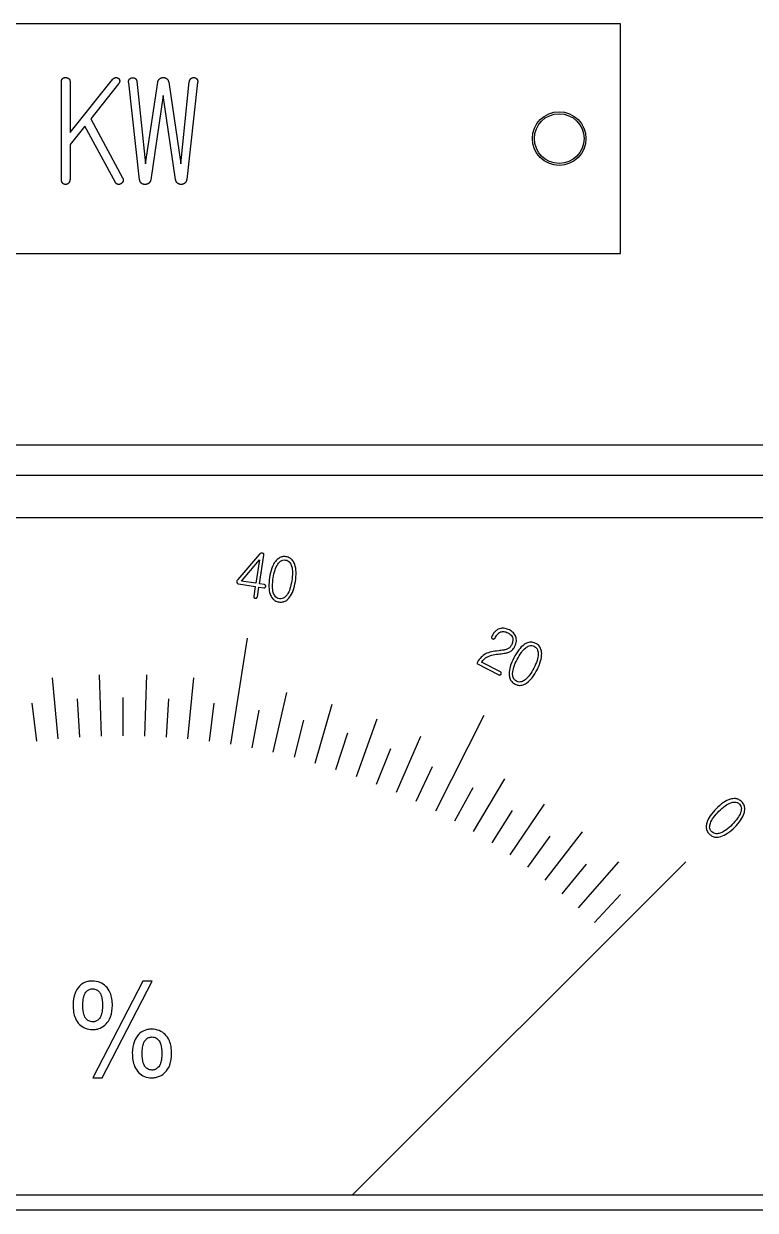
# Model space of a CAD drawing. Extents: x 109308 to 114204, y 60901 to 64142.
# Drawn here: x 111950.6 to 111998.5, y 62865.4 to 62942.9 of the extents above; entities that cross this region are included whole.
import ezdxf

# ---------------------------------------------------------------- set-up
doc = ezdxf.new("R2010")
doc.units = 0
doc.header["$LTSCALE"] = 10
doc.header["$MEASUREMENT"] = 0
doc.layers.get('0').update_dxf_attribs({"linetype": 'CONTINUOUS'})
doc.layers.add('가시적인_것_ISO_', color=3, linetype='CONTINUOUS')

# ---------------------------------------------------------------- blocks, each defined once
blk = doc.blocks.new('44Q1XC')
at = {"layer": '가시적인_것_ISO_'}
for p, q in [((17011.431, 5856.091), (16946.431, 5856.091)), ((17011.431, 5841.091), (17011.431, 5856.091)), ((16974.898, 5845.929), (16974.898, 5852.313)), ((16975.46, 5848.994), (16978.244, 5852.449)), ((16975.46, 5852.313), (16975.46, 5848.994)), ((16978.625, 5852.158), (16976.811, 5849.883)), ((16980.012, 5845.902), (16979.296, 5852.222)), ((16979.831, 5852.331), (16980.393, 5846.945)), ((16980.393, 5846.945), (16981.191, 5852.276)), ((16981.916, 5852.276), (16982.705, 5846.945)), ((16982.705, 5846.945), (16983.258, 5852.294)), ((16983.802, 5852.258), (16983.086, 5845.92)), ((16981.554, 5851.415), (16980.738, 5845.902)), ((16982.361, 5845.92), (16981.554, 5851.415)), ((16976.811, 5849.883), (16978.897, 5846.029)), ((16976.431, 5849.411), (16975.46, 5848.205)), ((16978.425, 5845.73), (16976.431, 5849.411)), ((16975.46, 5848.205), (16975.46, 5845.947)), ((16946.431, 5841.091), (17011.431, 5841.091)), ((16924.931, 5828.591), (17032.931, 5828.591)), ((17030.931, 5826.591), (16926.931, 5826.591)), ((16932.181, 5823.841), (17025.681, 5823.841)), ((16987.853, 5821.443), (16986.431, 5819.795)), ((16986.659, 5819.692), (16987.842, 5821.075)), ((16987.842, 5821.075), (16987.599, 5819.543)), ((16987.837, 5819.506), (16988.132, 5821.371)), ((16986.468, 5819.506), (16987.566, 5819.332)), ((16987.599, 5819.543), (16986.659, 5819.692)), ((16988.163, 5819.454), (16987.837, 5819.506)), ((16987.566, 5819.332), (16987.466, 5818.703)), ((16987.704, 5818.665), (16987.804, 5819.295)), ((16987.804, 5819.295), (16988.118, 5819.245)), ((16985.97, 5809.037), (16987.066, 5815.951)), ((17003.48, 5815.141), (17003.331, 5815.121)), ((17003.432, 5814.917), (17003.559, 5814.935)), ((17002.038, 5814.306), (17003.493, 5813.565)), ((17003.593, 5813.753), (17002.35, 5814.387)), ((16974.696, 5809.392), (16974.32, 5813.374)), ((16977.517, 5809.569), (16977.392, 5813.567)), ((16980.344, 5809.569), (16980.47, 5813.567)), ((16983.166, 5809.392), (16983.542, 5813.374)), ((16976.105, 5809.502), (16975.948, 5811.998)), ((16978.931, 5809.591), (16978.931, 5812.091)), ((16981.756, 5809.502), (16981.913, 5811.998)), ((16988.747, 5808.508), (16989.62, 5812.411)), ((16973.291, 5809.236), (16972.978, 5811.717)), ((16984.571, 5809.236), (16984.884, 5811.717)), ((16987.363, 5808.794), (16987.832, 5811.25)), ((16991.486, 5807.804), (16992.601, 5811.646)), ((16990.122, 5808.178), (16990.744, 5810.599)), ((16994.174, 5806.931), (16995.529, 5810.694)), ((16999.36, 5804.687), (17002.538, 5810.924)), ((16992.837, 5807.389), (16993.609, 5809.766)), ((16996.803, 5805.89), (16998.391, 5809.561)), ((16995.497, 5806.431), (16996.417, 5808.756)), ((16998.091, 5805.308), (16999.155, 5807.571)), ((17001.838, 5803.325), (17003.874, 5806.768)), ((17000.61, 5804.025), (17001.814, 5806.216)), ((17004.225, 5801.81), (17006.473, 5805.118)), ((17003.043, 5802.586), (17004.383, 5804.697)), ((17006.512, 5800.148), (17008.963, 5803.309)), ((17005.381, 5800.997), (17006.851, 5803.02)), ((16993.931, 5779.591), (17015.7, 5801.361)), ((17007.615, 5799.264), (17009.209, 5801.191)), ((17008.69, 5798.346), (17011.335, 5801.347)), ((17009.736, 5797.395), (17011.447, 5799.217)), ((16980.221, 5793.564), (16976.943, 5787.244)), ((16977.555, 5787.244), (16980.821, 5793.564)), ((16980.821, 5793.564), (16980.221, 5793.564)), ((16976.943, 5787.244), (16977.555, 5787.244)), ((16929.681, 5779.591), (17028.181, 5779.591)), ((17032.931, 5778.591), (16924.931, 5778.591))]:
    blk.add_line(p, q, dxfattribs=at)
for radius in [1.75, 1.621]:
    blk.add_circle((17007.431, 5848.591), radius, dxfattribs=at)
for points in [[(16974.898, 5852.313), (16974.898, 5852.449), (16974.98, 5852.521)], [(16974.98, 5852.521), (16975.061, 5852.585), (16975.179, 5852.576)], [(16975.179, 5852.576), (16975.288, 5852.576), (16975.37, 5852.512)], [(16975.37, 5852.512), (16975.46, 5852.44), (16975.46, 5852.313)], [(16978.244, 5852.449), (16978.317, 5852.557), (16978.435, 5852.576)], [(16978.435, 5852.576), (16978.534, 5852.594), (16978.616, 5852.53)], [(16978.616, 5852.53), (16978.697, 5852.476), (16978.707, 5852.376)], [(16978.707, 5852.376), (16978.716, 5852.267), (16978.625, 5852.158)], [(16979.296, 5852.222), (16979.269, 5852.376), (16979.341, 5852.467)], [(16979.341, 5852.467), (16979.414, 5852.557), (16979.523, 5852.566)], [(16979.523, 5852.566), (16979.631, 5852.576), (16979.713, 5852.521)], [(16979.713, 5852.521), (16979.813, 5852.458), (16979.831, 5852.331)], [(16981.191, 5852.276), (16981.273, 5852.576), (16981.554, 5852.576)], [(16981.554, 5852.576), (16981.835, 5852.576), (16981.916, 5852.276)], [(16983.258, 5852.294), (16983.277, 5852.44), (16983.376, 5852.521)], [(16983.376, 5852.521), (16983.458, 5852.585), (16983.576, 5852.576)], [(16983.576, 5852.576), (16983.685, 5852.566), (16983.748, 5852.485)], [(16983.748, 5852.485), (16983.821, 5852.394), (16983.802, 5852.258)], [(16974.98, 5845.675), (16974.898, 5845.775), (16974.898, 5845.929)], [(16975.46, 5845.947), (16975.46, 5845.784), (16975.37, 5845.684)], [(16978.897, 5846.029), (16978.96, 5845.911), (16978.924, 5845.793)], [(16980.13, 5845.666), (16980.021, 5845.757), (16980.012, 5845.902)], [(16980.738, 5845.902), (16980.71, 5845.757), (16980.602, 5845.666)], [(16982.488, 5845.675), (16982.379, 5845.766), (16982.361, 5845.92)], [(16983.086, 5845.92), (16983.068, 5845.766), (16982.959, 5845.675)], [(16975.179, 5845.594), (16975.061, 5845.594), (16974.98, 5845.675)], [(16975.37, 5845.684), (16975.288, 5845.594), (16975.179, 5845.594)], [(16978.589, 5845.603), (16978.48, 5845.621), (16978.425, 5845.73)], [(16978.788, 5845.639), (16978.688, 5845.576), (16978.589, 5845.603)], [(16978.924, 5845.793), (16978.888, 5845.693), (16978.788, 5845.639)], [(16980.366, 5845.594), (16980.23, 5845.594), (16980.13, 5845.666)], [(16980.602, 5845.666), (16980.502, 5845.594), (16980.366, 5845.594)], [(16982.723, 5845.594), (16982.587, 5845.594), (16982.488, 5845.675)], [(16982.959, 5845.675), (16982.859, 5845.594), (16982.723, 5845.594)]]:
    blk.add_open_spline(points, degree=2, dxfattribs=at)
for points, knots in [([(16988.046, 5821.519), (16988.026, 5821.523), (16988.006, 5821.524), (16987.966, 5821.518), (16987.947, 5821.512), (16987.9, 5821.489), (16987.874, 5821.467), (16987.853, 5821.443)], [-0.02186172, -0.02186172, -0.02186172, -0.02186172, -0.01579376, -0.01579376, -0.00980737, -0.00980737, 0, 0, 0, 0]), ([(16988.132, 5821.371), (16988.136, 5821.393), (16988.137, 5821.417), (16988.13, 5821.451), (16988.125, 5821.462), (16988.112, 5821.483), (16988.103, 5821.492), (16988.079, 5821.509), (16988.062, 5821.515), (16988.046, 5821.519)], [-0.01929036, -0.01929036, -0.01929036, -0.01929036, -0.01261695, -0.01261695, -0.00888265, -0.00888265, -0.00512792, -0.00512792, 0, 0, 0, 0]), ([(16989.581, 5821.276), (16989.501, 5821.288), (16989.421, 5821.289), (16989.264, 5821.262), (16989.193, 5821.235), (16989.031, 5821.139), (16988.951, 5821.06), (16988.884, 5820.973)], [-0.08068744, -0.08068744, -0.08068744, -0.08068744, -0.0564576, -0.0564576, -0.03310081, -0.03310081, 0, 0, 0, 0]), ([(16989.042, 5820.802), (16989.091, 5820.873), (16989.15, 5820.94), (16989.268, 5821.022), (16989.318, 5821.045), (16989.43, 5821.073), (16989.489, 5821.074), (16989.548, 5821.064)], [-0.06062977, -0.06062977, -0.06062977, -0.06062977, -0.03469408, -0.03469408, -0.01781987, -0.01781987, 0, 0, 0, 0]), ([(16989.548, 5821.064), (16989.602, 5821.056), (16989.654, 5821.038), (16989.749, 5820.982), (16989.79, 5820.945), (16989.88, 5820.831), (16989.918, 5820.745), (16989.944, 5820.659)], [-0.06015213, -0.06015213, -0.06015213, -0.06015213, -0.04359102, -0.04359102, -0.02696915, -0.02696915, 0, 0, 0, 0]), ([(16990.147, 5820.773), (16990.116, 5820.86), (16990.075, 5820.943), (16989.97, 5821.084), (16989.91, 5821.14), (16989.76, 5821.232), (16989.672, 5821.261), (16989.581, 5821.276)], [-0.08043735, -0.08043735, -0.08043735, -0.08043735, -0.05283354, -0.05283354, -0.02780895, -0.02780895, 0, 0, 0, 0]), ([(16988.884, 5820.973), (16988.783, 5820.842), (16988.709, 5820.69), (16988.582, 5820.343), (16988.535, 5820.134), (16988.502, 5819.932)], [-0.1107241, -0.1107241, -0.1107241, -0.1107241, -0.0614603, -0.0614603, 0, 0, 0, 0]), ([(16988.74, 5819.894), (16988.768, 5820.07), (16988.807, 5820.253), (16988.907, 5820.553), (16988.965, 5820.688), (16989.042, 5820.802)], [-0.0950204, -0.0950204, -0.0950204, -0.0950204, -0.04148092, -0.04148092, 0, 0, 0, 0]), ([(16989.944, 5820.659), (16989.983, 5820.526), (16989.997, 5820.381), (16990, 5820.064), (16989.981, 5819.878), (16989.953, 5819.702)], [-0.09489707, -0.09489707, -0.09489707, -0.09489707, -0.0534092, -0.0534092, 0, 0, 0, 0]), ([(16990.191, 5819.664), (16990.223, 5819.867), (16990.243, 5820.08), (16990.228, 5820.449), (16990.203, 5820.618), (16990.147, 5820.773)], [-0.1110915, -0.1110915, -0.1110915, -0.1110915, -0.0494916, -0.0494916, 0, 0, 0, 0]), ([(16986.431, 5819.795), (16986.405, 5819.766), (16986.383, 5819.733), (16986.362, 5819.671), (16986.358, 5819.645), (16986.36, 5819.618)], [-0.01975943, -0.01975943, -0.01975943, -0.01975943, -0.00812245, -0.00812245, 0, 0, 0, 0]), ([(16986.36, 5819.618), (16986.361, 5819.605), (16986.363, 5819.593), (16986.371, 5819.57), (16986.376, 5819.56), (16986.391, 5819.54), (16986.402, 5819.532), (16986.43, 5819.515), (16986.449, 5819.509), (16986.468, 5819.506)], [-0.01704388, -0.01704388, -0.01704388, -0.01704388, -0.01329201, -0.01329201, -0.0099076, -0.0099076, -0.00575754, -0.00575754, 0, 0, 0, 0]), ([(16988.502, 5819.932), (16988.471, 5819.73), (16988.451, 5819.518), (16988.465, 5819.15), (16988.489, 5818.982), (16988.544, 5818.827)], [-0.1105947, -0.1105947, -0.1105947, -0.1105947, -0.0492863, -0.0492863, 0, 0, 0, 0]), ([(16988.747, 5818.941), (16988.709, 5819.073), (16988.696, 5819.218), (16988.693, 5819.533), (16988.713, 5819.719), (16988.74, 5819.894)], [-0.09442381, -0.09442381, -0.09442381, -0.09442381, -0.0531236, -0.0531236, 0, 0, 0, 0]), ([(16989.953, 5819.702), (16989.926, 5819.527), (16989.886, 5819.345), (16989.786, 5819.045), (16989.727, 5818.912), (16989.649, 5818.798)], [-0.09482066, -0.09482066, -0.09482066, -0.09482066, -0.04153437, -0.04153437, 0, 0, 0, 0]), ([(16989.807, 5818.627), (16989.908, 5818.757), (16989.984, 5818.909), (16990.112, 5819.255), (16990.159, 5819.463), (16990.191, 5819.664)], [-0.1105512, -0.1105512, -0.1105512, -0.1105512, -0.0612203, -0.0612203, 0, 0, 0, 0]), ([(16987.466, 5818.703), (16987.464, 5818.692), (16987.463, 5818.682), (16987.464, 5818.662), (16987.466, 5818.652), (16987.472, 5818.631), (16987.478, 5818.619), (16987.486, 5818.609)], [-0.009959436, -0.009959436, -0.009959436, -0.009959436, -0.006784449, -0.006784449, -0.003926692, -0.003926692, 0, 0, 0, 0]), ([(16988.118, 5819.245), (16988.128, 5819.243), (16988.138, 5819.243), (16988.156, 5819.244), (16988.165, 5819.245), (16988.186, 5819.251), (16988.198, 5819.258), (16988.208, 5819.266)], [-0.009596596, -0.009596596, -0.009596596, -0.009596596, -0.006684484, -0.006684484, -0.004011496, -0.004011496, 0, 0, 0, 0]), ([(16988.235, 5819.411), (16988.231, 5819.417), (16988.226, 5819.422), (16988.216, 5819.432), (16988.21, 5819.436), (16988.192, 5819.447), (16988.178, 5819.452), (16988.163, 5819.454)], [-0.008653121, -0.008653121, -0.008653121, -0.008653121, -0.006504744, -0.006504744, -0.004407813, -0.004407813, 0, 0, 0, 0]), ([(16988.208, 5819.266), (16988.22, 5819.274), (16988.229, 5819.284), (16988.244, 5819.308), (16988.248, 5819.32), (16988.25, 5819.334)], [-0.008324264, -0.008324264, -0.008324264, -0.008324264, -0.004134577, -0.004134577, 0, 0, 0, 0]), ([(16988.25, 5819.334), (16988.253, 5819.348), (16988.253, 5819.361), (16988.247, 5819.388), (16988.242, 5819.4), (16988.235, 5819.411)], [-0.008125215, -0.008125215, -0.008125215, -0.008125215, -0.004029561, -0.004029561, 0, 0, 0, 0]), ([(16988.544, 5818.827), (16988.574, 5818.741), (16988.615, 5818.658), (16988.72, 5818.518), (16988.781, 5818.461), (16988.932, 5818.368), (16989.021, 5818.339), (16989.113, 5818.324)], [-0.08079674, -0.08079674, -0.08079674, -0.08079674, -0.05338063, -0.05338063, -0.02816882, -0.02816882, 0, 0, 0, 0]), ([(16989.147, 5818.535), (16989.09, 5818.544), (16989.036, 5818.562), (16988.938, 5818.62), (16988.896, 5818.658), (16988.807, 5818.773), (16988.771, 5818.857), (16988.747, 5818.941)], [-0.0606517, -0.0606517, -0.0606517, -0.0606517, -0.04343053, -0.04343053, -0.02630267, -0.02630267, 0, 0, 0, 0]), ([(16989.649, 5818.798), (16989.6, 5818.726), (16989.541, 5818.658), (16989.424, 5818.577), (16989.375, 5818.554), (16989.263, 5818.527), (16989.205, 5818.526), (16989.147, 5818.535)], [-0.06036726, -0.06036726, -0.06036726, -0.06036726, -0.03433895, -0.03433895, -0.01769854, -0.01769854, 0, 0, 0, 0]), ([(16987.486, 5818.609), (16987.496, 5818.597), (16987.508, 5818.588), (16987.535, 5818.572), (16987.55, 5818.568), (16987.566, 5818.565)], [-0.009395579, -0.009395579, -0.009395579, -0.009395579, -0.004783298, -0.004783298, 0, 0, 0, 0]), ([(16987.566, 5818.565), (16987.581, 5818.563), (16987.596, 5818.563), (16987.625, 5818.569), (16987.639, 5818.575), (16987.652, 5818.583)], [-0.009024594, -0.009024594, -0.009024594, -0.009024594, -0.004516006, -0.004516006, 0, 0, 0, 0]), ([(16987.652, 5818.583), (16987.659, 5818.588), (16987.666, 5818.593), (16987.678, 5818.605), (16987.683, 5818.612), (16987.696, 5818.633), (16987.701, 5818.649), (16987.704, 5818.665)], [-0.01012194, -0.01012194, -0.01012194, -0.01012194, -0.00749821, -0.00749821, -0.00496238, -0.00496238, 0, 0, 0, 0]), ([(16989.113, 5818.324), (16989.192, 5818.311), (16989.272, 5818.31), (16989.427, 5818.338), (16989.498, 5818.365), (16989.66, 5818.461), (16989.739, 5818.54), (16989.807, 5818.627)], [-0.08032187, -0.08032187, -0.08032187, -0.08032187, -0.05634387, -0.05634387, -0.03316511, -0.03316511, 0, 0, 0, 0]), ([(17003.62, 5816.596), (17003.559, 5816.585), (17003.501, 5816.567), (17003.389, 5816.512), (17003.337, 5816.477), (17003.18, 5816.342), (17003.096, 5816.219), (17003.03, 5816.09)], [-0.08056846, -0.08056846, -0.08056846, -0.08056846, -0.06213296, -0.06213296, -0.04328926, -0.04328926, 0, 0, 0, 0]), ([(17003.533, 5816.331), (17003.573, 5816.355), (17003.615, 5816.373), (17003.708, 5816.394), (17003.755, 5816.397), (17003.897, 5816.385), (17003.99, 5816.351), (17004.075, 5816.308)], [-0.05677666, -0.05677666, -0.05677666, -0.05677666, -0.04275319, -0.04275319, -0.02847665, -0.02847665, 0, 0, 0, 0]), ([(17004.175, 5816.497), (17004.085, 5816.542), (17003.99, 5816.578), (17003.801, 5816.612), (17003.71, 5816.613), (17003.62, 5816.596)], [-0.05776275, -0.05776275, -0.05776275, -0.05776275, -0.02753326, -0.02753326, 0, 0, 0, 0]), ([(17004.596, 5816.047), (17004.579, 5816.094), (17004.558, 5816.14), (17004.505, 5816.226), (17004.474, 5816.266), (17004.364, 5816.383), (17004.273, 5816.447), (17004.175, 5816.497)], [-0.0633519, -0.0633519, -0.0633519, -0.0633519, -0.04822752, -0.04822752, -0.03303465, -0.03303465, 0, 0, 0, 0]), ([(17003.03, 5816.09), (17003.021, 5816.071), (17003.013, 5816.05), (17003.009, 5816.013), (17003.01, 5815.996), (17003.014, 5815.981)], [-0.01137214, -0.01137214, -0.01137214, -0.01137214, -0.00492721, -0.00492721, 0, 0, 0, 0]), ([(17003.014, 5815.981), (17003.017, 5815.973), (17003.02, 5815.967), (17003.028, 5815.954), (17003.033, 5815.948), (17003.05, 5815.932), (17003.063, 5815.924), (17003.078, 5815.918)], [-0.009284191, -0.009284191, -0.009284191, -0.009284191, -0.006995377, -0.006995377, -0.00475364, -0.00475364, 0, 0, 0, 0]), ([(17003.078, 5815.918), (17003.091, 5815.911), (17003.105, 5815.906), (17003.135, 5815.903), (17003.15, 5815.904), (17003.165, 5815.908)], [-0.009024594, -0.009024594, -0.009024594, -0.009024594, -0.004516006, -0.004516006, 0, 0, 0, 0]), ([(17003.165, 5815.908), (17003.181, 5815.914), (17003.197, 5815.922), (17003.223, 5815.944), (17003.232, 5815.956), (17003.24, 5815.97)], [-0.01011994, -0.01011994, -0.01011994, -0.01011994, -0.0047856, -0.0047856, 0, 0, 0, 0]), ([(17003.24, 5815.97), (17003.281, 5816.051), (17003.33, 5816.132), (17003.429, 5816.251), (17003.478, 5816.297), (17003.533, 5816.331)], [-0.04656548, -0.04656548, -0.04656548, -0.04656548, -0.01940636, -0.01940636, 0, 0, 0, 0]), ([(17004.075, 5816.308), (17004.128, 5816.281), (17004.18, 5816.248), (17004.266, 5816.176), (17004.302, 5816.137), (17004.362, 5816.043), (17004.383, 5815.99), (17004.393, 5815.932)], [-0.05143391, -0.05143391, -0.05143391, -0.05143391, -0.03343493, -0.03343493, -0.01764685, -0.01764685, 0, 0, 0, 0]), ([(17004.393, 5815.932), (17004.406, 5815.865), (17004.403, 5815.797), (17004.373, 5815.651), (17004.342, 5815.573), (17004.305, 5815.502)], [-0.04462012, -0.04462012, -0.04462012, -0.04462012, -0.02422086, -0.02422086, 0, 0, 0, 0]), ([(17004.518, 5815.389), (17004.549, 5815.451), (17004.576, 5815.515), (17004.614, 5815.642), (17004.626, 5815.704), (17004.638, 5815.863), (17004.626, 5815.956), (17004.596, 5816.047)], [-0.06850983, -0.06850983, -0.06850983, -0.06850983, -0.0476735, -0.0476735, -0.02872584, -0.02872584, 0, 0, 0, 0]), ([(17005.903, 5815.616), (17005.831, 5815.653), (17005.755, 5815.679), (17005.598, 5815.701), (17005.521, 5815.697), (17005.337, 5815.656), (17005.237, 5815.606), (17005.146, 5815.544)], [-0.08068744, -0.08068744, -0.08068744, -0.08068744, -0.0564576, -0.0564576, -0.03310081, -0.03310081, 0, 0, 0, 0]), ([(17006.286, 5814.963), (17006.283, 5815.055), (17006.27, 5815.148), (17006.213, 5815.314), (17006.174, 5815.386), (17006.059, 5815.52), (17005.986, 5815.574), (17005.903, 5815.616)], [-0.08043735, -0.08043735, -0.08043735, -0.08043735, -0.05283354, -0.05283354, -0.02780895, -0.02780895, 0, 0, 0, 0]), ([(17002.541, 5814.882), (17002.434, 5814.816), (17002.34, 5814.735), (17002.169, 5814.539), (17002.097, 5814.426), (17002.038, 5814.306)], [-0.07796477, -0.07796477, -0.07796477, -0.07796477, -0.04018212, -0.04018212, 0, 0, 0, 0]), ([(17003.331, 5815.121), (17003.183, 5815.106), (17003.034, 5815.08), (17002.769, 5814.999), (17002.65, 5814.95), (17002.541, 5814.882)], [-0.08290363, -0.08290363, -0.08290363, -0.08290363, -0.0383486, -0.0383486, 0, 0, 0, 0]), ([(17002.707, 5814.728), (17002.8, 5814.779), (17002.908, 5814.816), (17003.145, 5814.878), (17003.292, 5814.901), (17003.432, 5814.917)], [-0.07358499, -0.07358499, -0.07358499, -0.07358499, -0.04203091, -0.04203091, 0, 0, 0, 0]), ([(17004.002, 5815.233), (17003.95, 5815.212), (17003.874, 5815.196), (17003.703, 5815.166), (17003.584, 5815.152), (17003.48, 5815.141)], [-0.0517155, -0.0517155, -0.0517155, -0.0517155, -0.0312284, -0.0312284, 0, 0, 0, 0]), ([(17003.559, 5814.935), (17003.673, 5814.949), (17003.803, 5814.966), (17003.995, 5815.002), (17004.08, 5815.02), (17004.142, 5815.044)], [-0.04897858, -0.04897858, -0.04897858, -0.04897858, -0.019873, -0.019873, 0, 0, 0, 0]), ([(17004.305, 5815.502), (17004.273, 5815.439), (17004.232, 5815.382), (17004.127, 5815.29), (17004.068, 5815.256), (17004.002, 5815.233)], [-0.04196155, -0.04196155, -0.04196155, -0.04196155, -0.02081915, -0.02081915, 0, 0, 0, 0]), ([(17004.142, 5815.044), (17004.223, 5815.075), (17004.296, 5815.119), (17004.426, 5815.238), (17004.478, 5815.309), (17004.518, 5815.389)], [-0.05275939, -0.05275939, -0.05275939, -0.05275939, -0.02667522, -0.02667522, 0, 0, 0, 0]), ([(17005.146, 5815.544), (17005.011, 5815.451), (17004.892, 5815.329), (17004.664, 5815.038), (17004.555, 5814.854), (17004.462, 5814.671)], [-0.1107241, -0.1107241, -0.1107241, -0.1107241, -0.0614603, -0.0614603, 0, 0, 0, 0]), ([(17004.677, 5814.562), (17004.757, 5814.721), (17004.851, 5814.883), (17005.039, 5815.138), (17005.135, 5815.248), (17005.244, 5815.333)], [-0.0950204, -0.0950204, -0.0950204, -0.0950204, -0.04148092, -0.04148092, 0, 0, 0, 0]), ([(17005.244, 5815.333), (17005.313, 5815.385), (17005.39, 5815.43), (17005.527, 5815.472), (17005.582, 5815.479), (17005.697, 5815.47), (17005.753, 5815.453), (17005.806, 5815.426)], [-0.06062977, -0.06062977, -0.06062977, -0.06062977, -0.03469408, -0.03469408, -0.01781987, -0.01781987, 0, 0, 0, 0]), ([(17006.058, 5814.918), (17006.054, 5814.78), (17006.022, 5814.637), (17005.928, 5814.335), (17005.852, 5814.163), (17005.771, 5814.004)], [-0.09489707, -0.09489707, -0.09489707, -0.09489707, -0.0534092, -0.0534092, 0, 0, 0, 0]), ([(17005.806, 5815.426), (17005.855, 5815.401), (17005.899, 5815.368), (17005.972, 5815.285), (17006, 5815.238), (17006.05, 5815.101), (17006.06, 5815.008), (17006.058, 5814.918)], [-0.06015213, -0.06015213, -0.06015213, -0.06015213, -0.04359102, -0.04359102, -0.02696915, -0.02696915, 0, 0, 0, 0]), ([(17005.986, 5813.895), (17006.079, 5814.078), (17006.163, 5814.275), (17006.263, 5814.631), (17006.291, 5814.799), (17006.286, 5814.963)], [-0.1110915, -0.1110915, -0.1110915, -0.1110915, -0.0494916, -0.0494916, 0, 0, 0, 0]), ([(17002.35, 5814.387), (17002.401, 5814.46), (17002.458, 5814.53), (17002.578, 5814.645), (17002.639, 5814.692), (17002.707, 5814.728)], [-0.04977675, -0.04977675, -0.04977675, -0.04977675, -0.02312525, -0.02312525, 0, 0, 0, 0]), ([(17004.462, 5814.671), (17004.369, 5814.49), (17004.285, 5814.294), (17004.185, 5813.94), (17004.156, 5813.773), (17004.16, 5813.608)], [-0.1105947, -0.1105947, -0.1105947, -0.1105947, -0.0492863, -0.0492863, 0, 0, 0, 0]), ([(17004.388, 5813.653), (17004.393, 5813.791), (17004.425, 5813.933), (17004.521, 5814.234), (17004.596, 5814.404), (17004.677, 5814.562)], [-0.09442381, -0.09442381, -0.09442381, -0.09442381, -0.0531236, -0.0531236, 0, 0, 0, 0]), ([(17003.493, 5813.565), (17003.501, 5813.56), (17003.51, 5813.557), (17003.528, 5813.552), (17003.536, 5813.55), (17003.554, 5813.55), (17003.564, 5813.551), (17003.584, 5813.559), (17003.593, 5813.565), (17003.614, 5813.585), (17003.624, 5813.6), (17003.632, 5813.616)], [-0.01699804, -0.01699804, -0.01699804, -0.01699804, -0.01411737, -0.01411737, -0.01159095, -0.01159095, -0.00863036, -0.00863036, -0.00527169, -0.00527169, 0, 0, 0, 0]), ([(17003.632, 5813.616), (17003.637, 5813.625), (17003.641, 5813.636), (17003.647, 5813.655), (17003.649, 5813.664), (17003.649, 5813.683), (17003.648, 5813.692), (17003.641, 5813.711), (17003.636, 5813.719), (17003.619, 5813.738), (17003.606, 5813.747), (17003.593, 5813.753)], [-0.01640086, -0.01640086, -0.01640086, -0.01640086, -0.0131564, -0.0131564, -0.01037737, -0.01037737, -0.00751015, -0.00751015, -0.00446056, -0.00446056, 0, 0, 0, 0]), ([(17004.16, 5813.608), (17004.163, 5813.517), (17004.176, 5813.425), (17004.232, 5813.259), (17004.272, 5813.187), (17004.388, 5813.052), (17004.463, 5812.996), (17004.546, 5812.954)], [-0.08079674, -0.08079674, -0.08079674, -0.08079674, -0.05338063, -0.05338063, -0.02816882, -0.02816882, 0, 0, 0, 0]), ([(17004.643, 5813.144), (17004.592, 5813.17), (17004.546, 5813.204), (17004.471, 5813.29), (17004.443, 5813.339), (17004.394, 5813.475), (17004.386, 5813.566), (17004.388, 5813.653)], [-0.0606517, -0.0606517, -0.0606517, -0.0606517, -0.04343053, -0.04343053, -0.02630267, -0.02630267, 0, 0, 0, 0]), ([(17005.771, 5814.004), (17005.69, 5813.847), (17005.597, 5813.685), (17005.409, 5813.432), (17005.312, 5813.323), (17005.202, 5813.239)], [-0.09482066, -0.09482066, -0.09482066, -0.09482066, -0.04153437, -0.04153437, 0, 0, 0, 0]), ([(17005.299, 5813.028), (17005.436, 5813.12), (17005.555, 5813.241), (17005.784, 5813.53), (17005.893, 5813.713), (17005.986, 5813.895)], [-0.1105512, -0.1105512, -0.1105512, -0.1105512, -0.0612203, -0.0612203, 0, 0, 0, 0]), ([(17004.546, 5812.954), (17004.618, 5812.917), (17004.693, 5812.892), (17004.849, 5812.87), (17004.925, 5812.874), (17005.108, 5812.915), (17005.208, 5812.965), (17005.299, 5813.028)], [-0.08032187, -0.08032187, -0.08032187, -0.08032187, -0.05634387, -0.05634387, -0.03316511, -0.03316511, 0, 0, 0, 0]), ([(17005.202, 5813.239), (17005.133, 5813.186), (17005.056, 5813.14), (17004.92, 5813.099), (17004.866, 5813.092), (17004.752, 5813.1), (17004.696, 5813.117), (17004.643, 5813.144)], [-0.06036726, -0.06036726, -0.06036726, -0.06036726, -0.03433895, -0.03433895, -0.01769854, -0.01769854, 0, 0, 0, 0]), ([(17017.696, 5804.821), (17017.551, 5804.676), (17017.411, 5804.516), (17017.206, 5804.21), (17017.127, 5804.06), (17017.08, 5803.903)], [-0.1105947, -0.1105947, -0.1105947, -0.1105947, -0.0492863, -0.0492863, 0, 0, 0, 0]), ([(17018.616, 5805.439), (17018.458, 5805.392), (17018.308, 5805.313), (17018.002, 5805.107), (17017.841, 5804.965), (17017.696, 5804.821)], [-0.1107241, -0.1107241, -0.1107241, -0.1107241, -0.0614603, -0.0614603, 0, 0, 0, 0]), ([(17017.866, 5804.65), (17017.992, 5804.776), (17018.131, 5804.901), (17018.388, 5805.086), (17018.514, 5805.161), (17018.644, 5805.208)], [-0.0950204, -0.0950204, -0.0950204, -0.0950204, -0.04148092, -0.04148092, 0, 0, 0, 0]), ([(17019.358, 5805.274), (17019.301, 5805.331), (17019.237, 5805.379), (17019.094, 5805.449), (17019.02, 5805.469), (17018.833, 5805.487), (17018.722, 5805.47), (17018.616, 5805.439)], [-0.08068744, -0.08068744, -0.08068744, -0.08068744, -0.0564576, -0.0564576, -0.03310081, -0.03310081, 0, 0, 0, 0]), ([(17018.644, 5805.208), (17018.725, 5805.236), (17018.813, 5805.256), (17018.955, 5805.253), (17019.01, 5805.242), (17019.117, 5805.198), (17019.165, 5805.165), (17019.207, 5805.123)], [-0.06062977, -0.06062977, -0.06062977, -0.06062977, -0.03469408, -0.03469408, -0.01781987, -0.01781987, 0, 0, 0, 0]), ([(17019.207, 5805.123), (17019.246, 5805.084), (17019.278, 5805.039), (17019.322, 5804.938), (17019.333, 5804.884), (17019.339, 5804.739), (17019.319, 5804.647), (17019.289, 5804.562)], [-0.06015213, -0.06015213, -0.06015213, -0.06015213, -0.04359102, -0.04359102, -0.02696915, -0.02696915, 0, 0, 0, 0]), ([(17019.52, 5804.535), (17019.546, 5804.623), (17019.562, 5804.715), (17019.56, 5804.89), (17019.544, 5804.971), (17019.477, 5805.134), (17019.424, 5805.208), (17019.358, 5805.274)], [-0.08043735, -0.08043735, -0.08043735, -0.08043735, -0.05283354, -0.05283354, -0.02780895, -0.02780895, 0, 0, 0, 0]), ([(17017.311, 5803.875), (17017.358, 5804.005), (17017.433, 5804.13), (17017.616, 5804.386), (17017.741, 5804.525), (17017.866, 5804.65)], [-0.09442381, -0.09442381, -0.09442381, -0.09442381, -0.0531236, -0.0531236, 0, 0, 0, 0]), ([(17019.289, 5804.562), (17019.243, 5804.431), (17019.169, 5804.305), (17018.986, 5804.047), (17018.86, 5803.908), (17018.734, 5803.782)], [-0.09489707, -0.09489707, -0.09489707, -0.09489707, -0.0534092, -0.0534092, 0, 0, 0, 0]), ([(17018.905, 5803.611), (17019.05, 5803.756), (17019.191, 5803.918), (17019.396, 5804.225), (17019.475, 5804.376), (17019.52, 5804.535)], [-0.1110915, -0.1110915, -0.1110915, -0.1110915, -0.0494916, -0.0494916, 0, 0, 0, 0]), ([(17017.08, 5803.903), (17017.054, 5803.815), (17017.038, 5803.724), (17017.041, 5803.549), (17017.056, 5803.467), (17017.125, 5803.303), (17017.179, 5803.227), (17017.245, 5803.161)], [-0.08079674, -0.08079674, -0.08079674, -0.08079674, -0.05338063, -0.05338063, -0.02816882, -0.02816882, 0, 0, 0, 0]), ([(17017.396, 5803.312), (17017.356, 5803.353), (17017.323, 5803.399), (17017.277, 5803.504), (17017.266, 5803.559), (17017.261, 5803.704), (17017.281, 5803.793), (17017.311, 5803.875)], [-0.0606517, -0.0606517, -0.0606517, -0.0606517, -0.04343053, -0.04343053, -0.02630267, -0.02630267, 0, 0, 0, 0]), ([(17017.957, 5803.23), (17017.875, 5803.2), (17017.787, 5803.18), (17017.645, 5803.183), (17017.591, 5803.193), (17017.486, 5803.237), (17017.438, 5803.27), (17017.396, 5803.312)], [-0.06036726, -0.06036726, -0.06036726, -0.06036726, -0.03433895, -0.03433895, -0.01769854, -0.01769854, 0, 0, 0, 0]), ([(17018.734, 5803.782), (17018.609, 5803.657), (17018.47, 5803.532), (17018.213, 5803.349), (17018.087, 5803.276), (17017.957, 5803.23)], [-0.09482066, -0.09482066, -0.09482066, -0.09482066, -0.04153437, -0.04153437, 0, 0, 0, 0]), ([(17017.984, 5802.999), (17018.143, 5803.044), (17018.293, 5803.123), (17018.6, 5803.327), (17018.76, 5803.467), (17018.905, 5803.611)], [-0.1105512, -0.1105512, -0.1105512, -0.1105512, -0.0612203, -0.0612203, 0, 0, 0, 0]), ([(17017.245, 5803.161), (17017.302, 5803.104), (17017.365, 5803.057), (17017.507, 5802.988), (17017.58, 5802.968), (17017.767, 5802.951), (17017.878, 5802.967), (17017.984, 5802.999)], [-0.08032187, -0.08032187, -0.08032187, -0.08032187, -0.05634387, -0.05634387, -0.03316511, -0.03316511, 0, 0, 0, 0]), ([(16976.92, 5793.564), (16976.83, 5793.564), (16976.741, 5793.557), (16976.571, 5793.524), (16976.492, 5793.501), (16976.291, 5793.414), (16976.182, 5793.338), (16975.952, 5793.099), (16975.856, 5792.924), (16975.697, 5792.535), (16975.657, 5792.278), (16975.657, 5792.018)], [-0.2021413, -0.2021413, -0.2021413, -0.2021413, -0.1800535, -0.1800535, -0.1596272, -0.1596272, -0.1259758, -0.1259758, -0.0780047, -0.0780047, 0, 0, 0, 0]), ([(16978.228, 5791.977), (16978.228, 5792.255), (16978.192, 5792.547), (16978.007, 5792.986), (16977.908, 5793.115), (16977.693, 5793.324), (16977.567, 5793.41), (16977.263, 5793.536), (16977.093, 5793.564), (16976.92, 5793.564)], [-0.2033154, -0.2033154, -0.2033154, -0.2033154, -0.142084, -0.142084, -0.0985588, -0.0985588, -0.0520497, -0.0520497, 0, 0, 0, 0]), ([(16976.302, 5791.945), (16976.302, 5792.087), (16976.309, 5792.238), (16976.345, 5792.483), (16976.37, 5792.595), (16976.426, 5792.723), (16976.468, 5792.814), (16976.61, 5792.95), (16976.667, 5792.989), (16976.798, 5793.043), (16976.869, 5793.056), (16976.943, 5793.056)], [-0.3573709, -0.3573709, -0.3573709, -0.3573709, -0.1987567, -0.1987567, -0.0808407, -0.0808407, -0.0428127, -0.0428127, -0.0219485, -0.0219485, 0, 0, 0, 0]), ([(16976.943, 5793.056), (16976.988, 5793.056), (16977.032, 5793.051), (16977.119, 5793.03), (16977.16, 5793.014), (16977.273, 5792.953), (16977.335, 5792.897), (16977.42, 5792.794), (16977.474, 5792.72), (16977.567, 5792.405), (16977.583, 5792.203), (16977.583, 5792.004)], [-0.2947736, -0.2947736, -0.2947736, -0.2947736, -0.2470759, -0.2470759, -0.2005187, -0.2005187, -0.1118305, -0.1118305, -0.0596331, -0.0596331, 0, 0, 0, 0]), ([(16975.657, 5792.018), (16975.657, 5791.856), (16975.668, 5791.692), (16975.719, 5791.396), (16975.755, 5791.26), (16975.877, 5790.975), (16975.966, 5790.843), (16976.197, 5790.62), (16976.319, 5790.537), (16976.607, 5790.417), (16976.766, 5790.39), (16976.929, 5790.39)], [-0.2349129, -0.2349129, -0.2349129, -0.2349129, -0.1865192, -0.1865192, -0.1450934, -0.1450934, -0.0936641, -0.0936641, -0.0488956, -0.0488956, 0, 0, 0, 0]), ([(16976.943, 5790.898), (16976.897, 5790.898), (16976.853, 5790.903), (16976.766, 5790.924), (16976.726, 5790.939), (16976.613, 5791), (16976.55, 5791.056), (16976.465, 5791.16), (16976.411, 5791.234), (16976.318, 5791.547), (16976.302, 5791.747), (16976.302, 5791.945)], [-0.2882146, -0.2882146, -0.2882146, -0.2882146, -0.2420483, -0.2420483, -0.1969901, -0.1969901, -0.1110384, -0.1110384, -0.0592447, -0.0592447, 0, 0, 0, 0]), ([(16976.929, 5790.39), (16977.016, 5790.39), (16977.103, 5790.398), (16977.271, 5790.431), (16977.351, 5790.456), (16977.58, 5790.557), (16977.713, 5790.655), (16977.907, 5790.858), (16978.02, 5790.995), (16978.196, 5791.459), (16978.228, 5791.722), (16978.228, 5791.977)], [-0.3624467, -0.3624467, -0.3624467, -0.3624467, -0.3072091, -0.3072091, -0.2541557, -0.2541557, -0.1485491, -0.1485491, -0.0764824, -0.0764824, 0, 0, 0, 0]), ([(16977.583, 5792.004), (16977.583, 5791.864), (16977.576, 5791.714), (16977.54, 5791.47), (16977.515, 5791.359), (16977.459, 5791.231), (16977.417, 5791.14), (16977.275, 5791.004), (16977.218, 5790.965), (16977.087, 5790.91), (16977.016, 5790.898), (16976.943, 5790.898)], [-0.3534856, -0.3534856, -0.3534856, -0.3534856, -0.197316, -0.197316, -0.0808617, -0.0808617, -0.0428127, -0.0428127, -0.0219485, -0.0219485, 0, 0, 0, 0]), ([(16980.798, 5790.417), (16980.706, 5790.417), (16980.614, 5790.41), (16980.44, 5790.377), (16980.359, 5790.353), (16980.157, 5790.265), (16980.048, 5790.189), (16979.82, 5789.951), (16979.726, 5789.776), (16979.57, 5789.393), (16979.531, 5789.133), (16979.531, 5788.872)], [-0.1978226, -0.1978226, -0.1978226, -0.1978226, -0.176136, -0.176136, -0.1561814, -0.1561814, -0.1242546, -0.1242546, -0.0784329, -0.0784329, 0, 0, 0, 0]), ([(16982.101, 5788.831), (16982.101, 5788.981), (16982.091, 5789.133), (16982.043, 5789.41), (16982.008, 5789.538), (16981.88, 5789.839), (16981.782, 5789.968), (16981.565, 5790.179), (16981.439, 5790.264), (16981.138, 5790.389), (16980.97, 5790.417), (16980.798, 5790.417)], [-0.2054589, -0.2054589, -0.2054589, -0.2054589, -0.1716259, -0.1716259, -0.1421589, -0.1421589, -0.0979405, -0.0979405, -0.0515661, -0.0515661, 0, 0, 0, 0]), ([(16980.176, 5788.799), (16980.176, 5788.941), (16980.183, 5789.092), (16980.218, 5789.338), (16980.243, 5789.45), (16980.299, 5789.579), (16980.34, 5789.669), (16980.48, 5789.803), (16980.537, 5789.842), (16980.669, 5789.897), (16980.742, 5789.91), (16980.816, 5789.91)], [-0.3450983, -0.3450983, -0.3450983, -0.3450983, -0.1931296, -0.1931296, -0.0804024, -0.0804024, -0.0431245, -0.0431245, -0.0223004, -0.0223004, 0, 0, 0, 0]), ([(16980.816, 5789.91), (16980.862, 5789.91), (16980.908, 5789.905), (16980.996, 5789.883), (16981.037, 5789.867), (16981.149, 5789.807), (16981.21, 5789.753), (16981.295, 5789.648), (16981.348, 5789.574), (16981.44, 5789.261), (16981.456, 5789.058), (16981.456, 5788.858)], [-0.2795485, -0.2795485, -0.2795485, -0.2795485, -0.2347237, -0.2347237, -0.1912475, -0.1912475, -0.1112427, -0.1112427, -0.0600573, -0.0600573, 0, 0, 0, 0]), ([(16979.531, 5788.872), (16979.531, 5788.71), (16979.542, 5788.545), (16979.593, 5788.249), (16979.629, 5788.114), (16979.743, 5787.847), (16979.828, 5787.707), (16980.072, 5787.471), (16980.192, 5787.389), (16980.478, 5787.271), (16980.636, 5787.244), (16980.798, 5787.244)], [-0.2638451, -0.2638451, -0.2638451, -0.2638451, -0.2026594, -0.2026594, -0.1501989, -0.1501989, -0.092883, -0.092883, -0.0485303, -0.0485303, 0, 0, 0, 0]), ([(16980.811, 5787.751), (16980.767, 5787.751), (16980.723, 5787.756), (16980.638, 5787.777), (16980.599, 5787.792), (16980.488, 5787.851), (16980.427, 5787.905), (16980.338, 5788.014), (16980.285, 5788.089), (16980.192, 5788.398), (16980.176, 5788.6), (16980.176, 5788.799)], [-0.2528808, -0.2528808, -0.2528808, -0.2528808, -0.2154553, -0.2154553, -0.1789852, -0.1789852, -0.1096951, -0.1096951, -0.0597104, -0.0597104, 0, 0, 0, 0]), ([(16980.798, 5787.244), (16980.886, 5787.244), (16980.974, 5787.252), (16981.144, 5787.285), (16981.224, 5787.311), (16981.455, 5787.411), (16981.587, 5787.509), (16981.781, 5787.712), (16981.894, 5787.849), (16982.07, 5788.312), (16982.101, 5788.576), (16982.101, 5788.831)], [-0.3629804, -0.3629804, -0.3629804, -0.3629804, -0.3071811, -0.3071811, -0.2536962, -0.2536962, -0.1484406, -0.1484406, -0.0764824, -0.0764824, 0, 0, 0, 0]), ([(16981.456, 5788.858), (16981.456, 5788.717), (16981.45, 5788.567), (16981.414, 5788.324), (16981.389, 5788.213), (16981.333, 5788.082), (16981.292, 5787.993), (16981.153, 5787.859), (16981.096, 5787.82), (16980.961, 5787.764), (16980.887, 5787.751), (16980.811, 5787.751)], [-0.3238228, -0.3238228, -0.3238228, -0.3238228, -0.1844269, -0.1844269, -0.0806129, -0.0806129, -0.0437959, -0.0437959, -0.0227744, -0.0227744, 0, 0, 0, 0])]:
    blk.add_open_spline(points, degree=3, knots=knots, dxfattribs=at)
blk = doc.blocks.new('33CSS')
blk.add_blockref('44Q1XC', (92607.272, 57567.098))

msp = doc.modelspace()

# ---------------------------------------------------------------- block references
msp.add_blockref('33CSS', (2370.936, -480.288))

doc.saveas('drawing.dxf')
